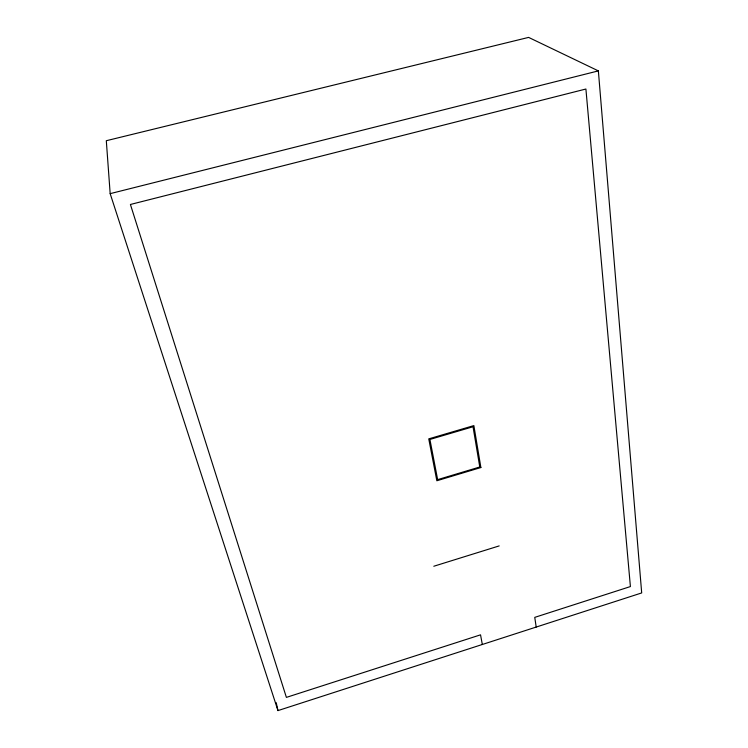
<?xml version="1.0" encoding="UTF-8"?>
<svg xmlns="http://www.w3.org/2000/svg" width="748" height="748" viewBox="0 0 748 748"><rect width="100%" height="100%" fill="white"/><g stroke="black" fill="none" stroke-linecap="round" stroke-linejoin="round"><path stroke-width="1.12" d="M277.966 710.6L641.691 592.93L598.363 70.892L528.612 37.4L106.31 140.718L110.171 193.648L277.966 710.6L276.227 702.662M433.803 566.245L499.187 545.909M110.171 193.648L598.363 70.892M482.32 644.486L480.543 634.837L286.391 697.388L130.414 204.475L585.908 89.021L630.405 586.563L534.755 617.371L536.204 627.058M479.777 466.995L437.655 479.627L429.913 439.45L473.026 426.762L479.777 466.995M480.88 467.547L436.841 480.758L428.754 438.87L473.867 425.593L480.88 467.547"/></g></svg>
